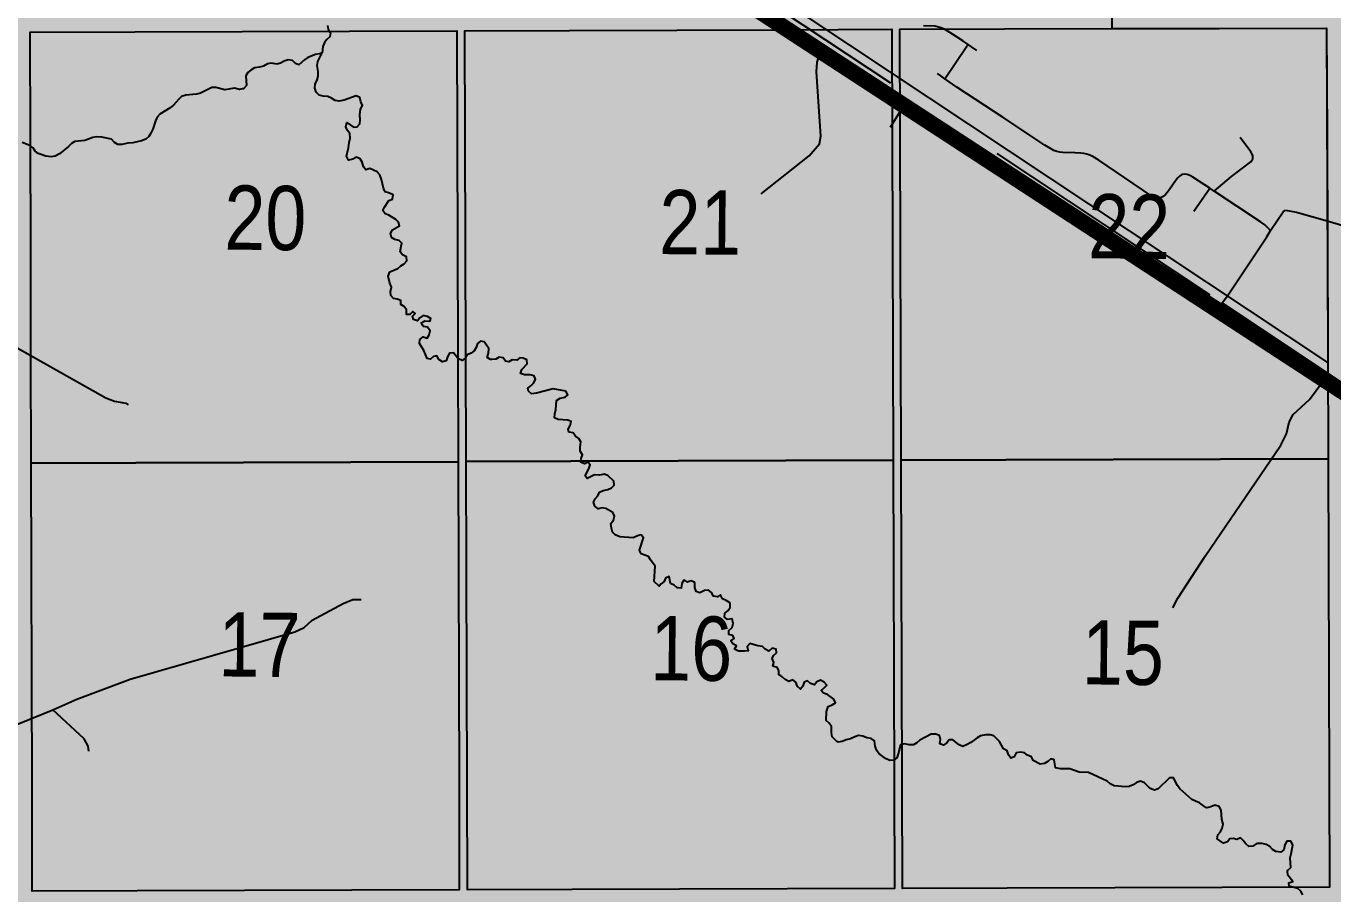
# Model space of a CAD drawing. Extents: x 513823 to 521440, y 6029490 to 6033352.
# Drawn here: x 518633 to 518795.4, y 6029986.6 to 6030094.5 of the extents above; entities that cross this region are included whole.
import ezdxf

# ---------------------------------------------------------------- set-up
doc = ezdxf.new("R2010")
doc.units = 0
doc.header["$LTSCALE"] = 5
doc.linetypes.add('DASHED2', pattern=[9.525, 6.35, -3.175])
for name, color, linetype, true_color in [('4', 7, 'Continuous', 0x8c8c8c), ('ROUTE-MAP-BACKGROUND-H', 7, 'Continuous', 0xf0ebff), ('Sections', 7, 'Continuous', 0x13f661)]:
    doc.layers.add(name, color=color, linetype=linetype, true_color=true_color)
for name, color, linetype in [('AS-TOWN-H', 254, 'Continuous'), ('RoadSeg', 57, 'DASHED2'), ('ROUTE-MAP-HWY', 2, 'Continuous'), ('T-WATER', 160, 'Continuous')]:
    doc.layers.add(name, color=color, linetype=linetype)
doc.styles.add('120', font='ARIALN.TTF', dxfattribs={"height": 13})

msp = doc.modelspace()

# ---------------------------------------------------------------- hatches: boundary and pattern name
at = {"layer": 'AS-TOWN-H'}
h = msp.add_hatch(color=50, dxfattribs=at)
h.dxf.hatch_style = 1
h.paths.add_polyline_path([(518610.249, 6030229.909), (518719.142, 6030230.223), (518719.09, 6030256.981), (518745.952, 6030257.101), (518746.126, 6030203.655), (518767.587, 6030203.628), (518767.771, 6030148.39), (518740.429, 6030148.306), (518740.572, 6030108.145), (518767.918, 6030108.245), (518767.969, 6030094.177), (518794.658, 6030094.239), (518794.798, 6030054.07), (518794.801, 6030052.693), (518720.491, 6030102.076), (518713.012, 6030107), (518709.629, 6030108.855), (518703.935, 6030111.828), (518633.344, 6030148.706), (518632.338, 6030149.231), (518632.31, 6030174.738), (518605.637, 6030174.653), (518605.574, 6030202.189), (518610.314, 6030202.2)])
at = {"layer": 'ROUTE-MAP-BACKGROUND-H'}
h = msp.add_hatch(color=256, dxfattribs=at)
h.dxf.hatch_style = 1
h.paths.add_polyline_path([(519556.633, 6029881.078), (518576.608, 6029875.664), (518575.923, 6030199.848), (518525.91, 6030199.804), (518524.729, 6030852.267), (519506.704, 6030857.03), (519512.062, 6030209.867), (519553.826, 6030210.196)])

# ---------------------------------------------------------------- linework, layer by layer
at = {"layer": '4', "flags": 128}
msp.add_lwpolyline([(518767.587, 6030203.628), (518767.771, 6030148.39), (518740.429, 6030148.306), (518740.572, 6030108.145), (518767.918, 6030108.245), (518767.969, 6030094.177), (518794.658, 6030094.239), (518794.798, 6030054.07), (518794.801, 6030052.693), (518720.491, 6030102.076), (518713.012, 6030107), (518709.629, 6030108.855), (518703.935, 6030111.828), (518633.344, 6030148.706), (518632.338, 6030149.231), (518632.31, 6030174.738), (518605.637, 6030174.653), (518605.574, 6030202.189), (518610.314, 6030202.2), (518610.249, 6030229.909)], dxfattribs=at)
at = {"layer": 'RoadSeg'}
for p, q in [((518731.341, 6030090.029), (518731.776, 6030091.297)), ((518731.776, 6030091.297), (518742.001, 6030084.498)), ((518741.431, 6030083.535), (518742.001, 6030084.498)), ((518742.001, 6030084.498), (518780.831, 6030058.687)), ((518740.432, 6030081.937), (518741.431, 6030083.535)), ((518778.159, 6030071.481), (518780.118, 6030074.335)), ((518780.656, 6030073.979), (518780.118, 6030074.335)), ((518780.831, 6030058.687), (518781.681, 6030060.076)), ((518781.681, 6030060.076), (518782.329, 6030060.967)), ((518780.831, 6030058.687), (518793.923, 6030050.002)), ((518793.344, 6030049.204), (518793.923, 6030050.002))]:
    msp.add_line(p, q, dxfattribs=at)
for points in [[(518703.154, 6030110.902), (518709.898, 6030107.376), (518710.772, 6030106.916), (518711.592, 6030106.468), (518712.323, 6030106.04), (518713.145, 6030105.533), (518713.994, 6030104.985), (518781.681, 6030060.076)], [(518702.306, 6030109.623), (518708.275, 6030106.338), (518709.107, 6030105.871), (518709.93, 6030105.406), (518710.754, 6030104.935), (518711.487, 6030104.506), (518712.275, 6030104.035), (518713.066, 6030103.553), (518714.018, 6030102.965), (518714.994, 6030102.362), (518716.038, 6030101.712), (518717.062, 6030101.06), (518731.776, 6030091.297)], [(518750.109, 6030092.197), (518749.444, 6030092.658), (518748.167, 6030093.507), (518747.16, 6030094.101), (518746.594, 6030094.326), (518745.967, 6030094.47), (518744.554, 6030094.545)], [(518747.215, 6030087.94), (518749.929, 6030091.993), (518750.06, 6030092.137), (518750.109, 6030092.197)], [(518751.177, 6030091.451), (518750.517, 6030091.919), (518750.109, 6030092.197)], [(518724.382, 6030073.646), (518730.342, 6030078.374), (518731.608, 6030079.839), (518731.807, 6030080.805), (518731.241, 6030088.797), (518731.341, 6030090.029)], [(518747.215, 6030087.94), (518746.682, 6030088.313), (518746.273, 6030088.608)], [(518780.118, 6030074.335), (518778.01, 6030075.728), (518777.657, 6030075.92), (518777.312, 6030076.052), (518776.974, 6030076.095), (518776.654, 6030076.028), (518776.362, 6030075.846), (518776.104, 6030075.585), (518775.867, 6030075.259), (518775.14, 6030074.181), (518774.885, 6030073.861), (518774.616, 6030073.568), (518774.325, 6030073.323), (518774.015, 6030073.162), (518773.693, 6030073.109), (518773.385, 6030073.156), (518773.1, 6030073.271), (518772.821, 6030073.436), (518766.329, 6030077.836), (518765.596, 6030078.29), (518765.221, 6030078.466), (518764.836, 6030078.589), (518764.458, 6030078.67), (518764.092, 6030078.719), (518763.353, 6030078.749), (518761.871, 6030078.766), (518761.503, 6030078.806), (518761.124, 6030078.886), (518760.743, 6030079.026), (518759.613, 6030079.685), (518754.452, 6030083.149), (518748.684, 6030086.903), (518747.215, 6030087.94)], [(518780.656, 6030073.979), (518782.821, 6030075.81), (518785.217, 6030077.638), (518785.485, 6030077.974), (518785.485, 6030078.407), (518785.252, 6030078.874), (518783.92, 6030080.638)], [(518787.691, 6030069.103), (518786.958, 6030069.792), (518786.453, 6030070.18), (518780.656, 6030073.979)], [(518794.725, 6030070.269), (518797.972, 6030069.35), (518806.297, 6030067.252), (518808.328, 6030067.019), (518809.061, 6030067.552), (518812.257, 6030073.413), (518813.023, 6030074.278)], [(518787.691, 6030069.103), (518789.273, 6030071.403), (518789.554, 6030071.626), (518790.913, 6030071.348), (518794.725, 6030070.269)], [(518782.329, 6030060.967), (518786.575, 6030067.311), (518787.212, 6030068.293), (518787.691, 6030069.103)], [(518781.681, 6030060.076), (518816.911, 6030036.584), (518818.007, 6030035.859), (518819.027, 6030035.186), (518820.018, 6030034.527), (518820.965, 6030033.903), (518821.928, 6030033.284), (518822.988, 6030032.653), (518824.17, 6030032.006), (518825.339, 6030031.397), (518826.548, 6030030.773), (518827.704, 6030030.176), (518829.018, 6030029.486), (518852.828, 6030017.037)], [(518589.555, 6030022.332), (518590.754, 6030022.732), (518591.786, 6030023.664), (518613.597, 6030052.368), (518614.695, 6030053.733), (518615.528, 6030054.399), (518617.293, 6030054.632), (518629.913, 6030054.665), (518631.911, 6030054.499), (518642.9, 6030048.272), (518643.998, 6030047.872), (518645.397, 6030047.639), (518645.697, 6030047.406)], [(518793.923, 6030050.002), (518816.625, 6030034.917), (518817.696, 6030034.215), (518818.691, 6030033.572), (518819.724, 6030032.923), (518820.854, 6030032.23), (518821.944, 6030031.584), (518823.08, 6030030.931), (518824.246, 6030030.267), (518825.518, 6030029.567), (518826.926, 6030028.818), (518852.141, 6030015.651), (518877.334, 6030002.479)], [(518775.529, 6030022.166), (518776.161, 6030023.398), (518779.558, 6030028.592), (518788.948, 6030042.411), (518789.681, 6030043.81), (518790.014, 6030045.242), (518790.513, 6030046.207), (518792.544, 6030048.072), (518793.344, 6030049.204)], [(518636.34, 6030009.512), (518639.303, 6030010.844), (518645.93, 6030013.308), (518666.408, 6030019.202), (518667.574, 6030019.735), (518668.573, 6030020.634), (518672.435, 6030022.732), (518673.601, 6030023.231), (518674.633, 6030023.231)], [(518606.571, 6030008.58), (518611.199, 6030004.85), (518615.095, 6030002.053), (518616.027, 6030001.521), (518617.559, 6030001.254), (518618.791, 6030001.487), (518622.054, 6030003.585), (518623.486, 6030004.284), (518636.34, 6030009.512)], [(518640.802, 6030004.351), (518640.702, 6030004.983), (518640.202, 6030005.882), (518636.34, 6030009.512)]]:
    msp.add_lwpolyline(points, dxfattribs=at)
at = {"layer": 'ROUTE-MAP-HWY', "const_width": 1.998, "flags": 128}
msp.add_lwpolyline([(518575.965, 6030176.241), (518702.751, 6030110.295), (518822.466, 6030032.203), (519039.53, 6029919.051), (519088.642, 6029878.311)], dxfattribs=at)
at = {"layer": 'Sections', "color": 8}
for points in [[(518646.658, 6030040.221), (518633.645, 6030040.18), (518633.612, 6030053.569), (518633.579, 6030066.958), (518633.546, 6030080.348), (518633.513, 6030093.737), (518646.522, 6030093.778), (518659.865, 6030093.82), (518673.209, 6030093.863), (518686.552, 6030093.905), (518686.59, 6030080.516), (518686.627, 6030067.127), (518686.665, 6030053.738), (518686.703, 6030040.348), (518673.355, 6030040.306), (518660.006, 6030040.264)], [(518700.72, 6030040.393), (518687.707, 6030040.352), (518687.669, 6030053.741), (518687.632, 6030067.13), (518687.594, 6030080.519), (518687.556, 6030093.908), (518700.565, 6030093.95), (518713.908, 6030093.992), (518727.261, 6030094.046), (518740.613, 6030094.1), (518740.647, 6030080.699), (518740.68, 6030067.298), (518740.722, 6030053.909), (518740.765, 6030040.52), (518727.417, 6030040.478), (518714.069, 6030040.435)], [(518754.783, 6030040.564), (518741.769, 6030040.523), (518741.727, 6030053.912), (518741.684, 6030067.302), (518741.651, 6030080.7), (518741.618, 6030094.099), (518754.626, 6030094.138), (518767.969, 6030094.177), (518781.313, 6030094.208), (518794.658, 6030094.239), (518794.712, 6030080.844), (518794.766, 6030067.449), (518794.798, 6030054.07), (518794.829, 6030040.692), (518781.48, 6030040.649), (518768.132, 6030040.607)], [(518646.797, 6029986.999), (518633.776, 6029986.958), (518633.744, 6030000.012), (518633.711, 6030013.402), (518633.678, 6030026.791), (518633.645, 6030040.18), (518646.658, 6030040.221), (518660.006, 6030040.264), (518673.355, 6030040.306), (518686.703, 6030040.348), (518686.74, 6030026.959), (518686.778, 6030013.57), (518686.816, 6030000.181), (518686.853, 6029987.126), (518673.503, 6029987.084), (518660.153, 6029987.042)], [(518700.878, 6029987.171), (518687.857, 6029987.13), (518687.82, 6030000.184), (518687.782, 6030013.573), (518687.745, 6030026.962), (518687.707, 6030040.352), (518700.72, 6030040.393), (518714.069, 6030040.435), (518727.417, 6030040.478), (518740.765, 6030040.52), (518740.807, 6030027.131), (518740.85, 6030013.742), (518740.892, 6030000.352), (518740.933, 6029987.298), (518727.584, 6029987.256), (518714.234, 6029987.213)], [(518754.959, 6029987.342), (518741.938, 6029987.301), (518741.896, 6030000.355), (518741.854, 6030013.745), (518741.812, 6030027.134), (518741.769, 6030040.523), (518754.783, 6030040.564), (518768.132, 6030040.607), (518781.48, 6030040.649), (518794.829, 6030040.692), (518794.876, 6030027.302), (518794.923, 6030013.913), (518794.971, 6030000.524), (518795.017, 6029987.469), (518781.666, 6029987.427), (518768.316, 6029987.385)]]:
    msp.add_lwpolyline(points, close=True, dxfattribs=at)
at = {"layer": 'T-WATER'}
for points in [[(518670.448, 6030094.56), (518670.57, 6030094.074), (518670.695, 6030093.88), (518670.846, 6030093.649), (518670.772, 6030093.153), (518670.392, 6030092.846), (518670.11, 6030092.456), (518669.896, 6030091.954), (518669.814, 6030091.163)], [(518669.814, 6030091.163), (518669.516, 6030091.035), (518668.991, 6030090.957), (518668.026, 6030090.584), (518667.62, 6030090.301), (518666.895, 6030089.673), (518666.489, 6030089.855), (518666.112, 6030090.233), (518665.561, 6030090.299), (518665.083, 6030090.151), (518664.639, 6030089.87), (518664.155, 6030089.744)], [(518679.134, 6030060.565), (518678.671, 6030060.645), (518678.36, 6030061.007), (518678.307, 6030061.502), (518678.43, 6030062.052), (518678.226, 6030062.544), (518677.99, 6030063.415), (518678.235, 6030063.955), (518679.21, 6030064.348), (518679.564, 6030064.705), (518679.999, 6030064.962), (518680.319, 6030065.323), (518680.283, 6030065.824), (518679.799, 6030066.057), (518679.504, 6030066.449), (518679.626, 6030067.129), (518679.694, 6030067.51), (518679.378, 6030067.851), (518678.832, 6030067.969), (518678.432, 6030068.22), (518678.289, 6030068.704), (518678.563, 6030069.164), (518679.427, 6030069.679), (518679.313, 6030070.137), (518678.966, 6030070.471), (518678.089, 6030070.972), (518677.616, 6030071.163), (518677.329, 6030071.568), (518677.548, 6030072.005), (518678.092, 6030072.794), (518678.567, 6030072.994), (518678.61, 6030073.509), (518678.166, 6030073.735), (518677.64, 6030073.909), (518677.414, 6030074.354), (518677.189, 6030075.441), (518676.985, 6030075.997), (518676.63, 6030076.361), (518675.731, 6030076.78), (518675.241, 6030076.618), (518674.929, 6030077.003), (518674.776, 6030077.559), (518674.523, 6030077.988), (518674.062, 6030078.186), (518673.599, 6030077.97), (518673.095, 6030077.848), (518672.827, 6030078.314), (518673.077, 6030079.35), (518673.153, 6030080.019), (518673.278, 6030080.571), (518673.256, 6030081.159), (518672.947, 6030081.52), (518672.758, 6030081.983), (518672.883, 6030082.5), (518673.686, 6030081.938), (518674.152, 6030081.984), (518674.479, 6030082.331), (518674.519, 6030082.822), (518674.477, 6030083.48), (518674.587, 6030084.149), (518674.838, 6030084.633), (518674.615, 6030085.082), (518674.48, 6030085.61), (518674.047, 6030085.837), (518672.559, 6030085.282), (518671.918, 6030085.175), (518671.423, 6030085.255), (518670.972, 6030085.538), (518670.513, 6030085.736), (518669.918, 6030085.773), (518669.437, 6030085.914), (518669.048, 6030086.262), (518668.878, 6030086.768), (518668.952, 6030087.261), (518669.194, 6030087.796), (518669.308, 6030088.282), (518669.319, 6030088.837), (518669.2, 6030089.579), (518669.248, 6030090.08), (518669.814, 6030091.163)], [(518664.155, 6030089.744), (518663.51, 6030089.9), (518663.016, 6030089.811), (518662.515, 6030089.51), (518662.031, 6030089.38), (518661.389, 6030089.308), (518660.95, 6030089.03), (518660.582, 6030088.71), (518660.321, 6030088.294), (518660.408, 6030087.123), (518660.043, 6030086.712), (518659.847, 6030086.68), (518659.547, 6030086.629), (518658.9, 6030086.773), (518657.716, 6030086.591), (518656.598, 6030086.854), (518656.099, 6030086.852), (518654.68, 6030086.137), (518654.196, 6030086.015), (518652.843, 6030085.905), (518652.323, 6030085.728), (518651.975, 6030085.415), (518651.318, 6030084.683), (518650.909, 6030084.35), (518649.627, 6030083.566), (518649.297, 6030083.179), (518649.07, 6030082.71), (518648.748, 6030081.681), (518648.514, 6030081.199), (518648.256, 6030080.782), (518647.877, 6030080.44), (518647.349, 6030080.23), (518646.276, 6030079.993), (518645.65, 6030079.929), (518644.898, 6030079.766), (518644.403, 6030079.765), (518643.972, 6030080.019), (518643.626, 6030080.426), (518642.43, 6030080.674), (518641.806, 6030080.718), (518641.31, 6030080.655), (518640.303, 6030080.28), (518639.05, 6030080.139), (518638.63, 6030079.889), (518638.268, 6030079.531), (518637.137, 6030078.605), (518636.618, 6030078.325), (518636.121, 6030078.26), (518635.461, 6030078.305), (518634.514, 6030078.643), (518634.149, 6030078.942), (518633.875, 6030079.378), (518633.515, 6030079.609), (518633.456, 6030079.646), (518632.511, 6030080.009)], [(518699.127, 6030045.577), (518698.678, 6030045.807), (518698.705, 6030046.305), (518698.843, 6030046.831), (518698.94, 6030047.965), (518699.404, 6030048.243), (518699.992, 6030048.36), (518700.339, 6030048.671), (518700.108, 6030049.104), (518698.528, 6030049.413), (518696.444, 6030048.848), (518695.81, 6030048.788), (518695.436, 6030049.092), (518695.348, 6030049.503), (518695.736, 6030049.776), (518696.081, 6030050.106), (518696.315, 6030050.543), (518696.162, 6030051.021), (518695.669, 6030051.162), (518694.951, 6030051.124), (518694.459, 6030051.313), (518694.608, 6030051.812), (518695.269, 6030052.509), (518695.241, 6030052.987), (518694.798, 6030053.215), (518694.391, 6030053.237), (518693.986, 6030052.956), (518693.438, 6030053.012), (518693.027, 6030052.749), (518692.573, 6030052.825), (518692.288, 6030053.24), (518691.806, 6030053.339), (518691.388, 6030053.076), (518690.886, 6030053.032), (518690.748, 6030053.067), (518690.332, 6030053.3), (518690.477, 6030053.834), (518690.502, 6030054.407), (518689.96, 6030055.228), (518689.476, 6030055.337), (518689.11, 6030055.044), (518688.955, 6030054.552), (518688.717, 6030054.121), (518688.337, 6030053.824), (518687.842, 6030053.642), (518687.638, 6030053.297), (518687.59, 6030053.213), (518687.208, 6030052.923), (518686.745, 6030053.118), (518686.633, 6030053.255), (518686.137, 6030053.86), (518685.639, 6030053.825), (518685.392, 6030053.395), (518685.227, 6030052.892), (518684.744, 6030052.75), (518684.295, 6030053.033), (518684.07, 6030053.493), (518683.631, 6030053.418), (518683.282, 6030053.089), (518682.836, 6030053.188), (518682.422, 6030054.173), (518681.897, 6030055.036), (518681.937, 6030055.54), (518682.338, 6030055.875), (518682.837, 6030055.721), (518683.107, 6030056.127), (518683.234, 6030056.622), (518682.916, 6030057.061), (518682.417, 6030057.15), (518682.287, 6030057.311), (518682.133, 6030057.579), (518682.125, 6030057.595), (518682.554, 6030057.84), (518683.091, 6030057.797), (518683.211, 6030057.844), (518683.326, 6030058.16), (518682.884, 6030058.393), (518682.366, 6030058.503), (518681.949, 6030058.235), (518681.635, 6030057.862), (518681.172, 6030058.016), (518681.012, 6030058.444), (518681.378, 6030058.748), (518681.067, 6030059.002), (518680.721, 6030058.658), (518680.297, 6030058.623), (518680.288, 6030059.217), (518680.015, 6030059.625), (518679.59, 6030059.88), (518679.594, 6030060.378), (518679.134, 6030060.565)], [(518720.19, 6030020.73), (518719.808, 6030021.019), (518719.85, 6030021.519), (518720.275, 6030021.831), (518720.529, 6030022.237), (518720.512, 6030022.75), (518720.449, 6030022.857), (518720.028, 6030023.104), (518719.544, 6030023.289), (518719.33, 6030023.782), (518718.923, 6030023.535), (518718.456, 6030023.644), (518718.203, 6030024.073), (518717.818, 6030024.363), (518717.319, 6030024.349), (518716.751, 6030024.034), (518716.283, 6030024.208), (518716.123, 6030024.69), (518716.134, 6030025.255), (518716.086, 6030025.373), (518715.617, 6030025.528), (518715.203, 6030025.363), (518714.776, 6030025.619), (518714.507, 6030025.223), (518714.442, 6030024.615), (518714.089, 6030024.652), (518713.946, 6030024.667), (518713.549, 6030024.98), (518713.104, 6030025.211), (518712.934, 6030026.069), (518712.466, 6030025.886), (518712.294, 6030025.462), (518711.925, 6030025.156), (518711.679, 6030024.873), (518711.084, 6030025.461), (518711.212, 6030027.359), (518710.604, 6030028.135), (518710.362, 6030028.574), (518709.46, 6030028.889), (518709.247, 6030029.356), (518709.747, 6030030.87), (518709.455, 6030031.272), (518708.989, 6030031.13), (518708.478, 6030030.885), (518706.791, 6030031.008), (518706.228, 6030031.252), (518705.89, 6030031.601), (518705.757, 6030032.082), (518705.69, 6030032.645), (518706.002, 6030033.087), (518706.144, 6030033.567), (518705.922, 6030034.048), (518705.076, 6030034.537), (518704.602, 6030034.59), (518704.1, 6030034.504), (518703.708, 6030034.798), (518703.539, 6030035.309), (518703.75, 6030035.74), (518704.054, 6030036.113), (518704.291, 6030036.54), (518704.742, 6030036.754), (518705.292, 6030036.891), (518705.759, 6030037.104), (518706.101, 6030037.435), (518706.063, 6030037.934), (518705.361, 6030038.602), (518704.897, 6030038.788), (518704.294, 6030038.678), (518703.669, 6030038.703), (518702.748, 6030038.25), (518702.476, 6030038.587), (518702.94, 6030039.463), (518703.113, 6030039.956), (518702.844, 6030040.297), (518702.398, 6030040.065), (518701.958, 6030040.273), (518701.971, 6030040.422), (518702.01, 6030040.744), (518702.171, 6030041.218), (518701.883, 6030041.639), (518701.856, 6030042.134), (518701.941, 6030042.808), (518701.687, 6030043.225), (518701.306, 6030043.527), (518701.02, 6030043.922), (518700.46, 6030044.012), (518700.376, 6030044.377), (518700.613, 6030044.83), (518700.755, 6030045.327), (518700.32, 6030045.513), (518699.127, 6030045.577)], [(518740.849, 6030003.229), (518740.344, 6030003.2), (518739.815, 6030003.446), (518738.994, 6030004.072), (518738.707, 6030004.481), (518738.534, 6030004.963), (518738.444, 6030005.639), (518738.054, 6030005.939), (518737.493, 6030006.031), (518737.011, 6030006.226), (518736.47, 6030006.326), (518736.002, 6030006.157), (518735.494, 6030005.884), (518734.933, 6030005.776), (518734.427, 6030005.581), (518733.934, 6030005.472), (518733.786, 6030005.542), (518733.188, 6030006.149), (518733.101, 6030006.659), (518733.105, 6030007.441), (518732.807, 6030007.843), (518732.461, 6030008.179), (518732.482, 6030009.291), (518732.706, 6030009.894), (518733.181, 6030010.1), (518733.607, 6030010.371), (518733.405, 6030010.81), (518732.628, 6030011.413), (518732.118, 6030011.552), (518731.834, 6030011.914), (518732.206, 6030012.22), (518732.522, 6030012.56), (518732.188, 6030012.928), (518731.764, 6030013.171), (518731.303, 6030012.984), (518730.983, 6030012.611), (518730.506, 6030012.76), (518730.138, 6030013.085), (518729.717, 6030012.957), (518729.563, 6030012.445), (518729.252, 6030012.081), (518728.873, 6030012.405), (518728.676, 6030012.929), (518728.29, 6030013.219), (518727.803, 6030013.021), (518727.361, 6030013.253), (518726.985, 6030013.603), (518726.804, 6030013.721), (518726.579, 6030013.869), (518726.571, 6030014.376), (518726.345, 6030014.75), (518725.835, 6030014.932), (518725.925, 6030015.4), (518725.741, 6030015.89), (518725.895, 6030016.27), (518726.272, 6030016.597), (518726.234, 6030017.045), (518725.742, 6030017.153), (518725.323, 6030016.799), (518724.882, 6030017.033), (518724.538, 6030017.374), (518723.944, 6030017.44), (518722.944, 6030017.746), (518722.64, 6030017.387), (518722.754, 6030016.839), (518722.287, 6030016.772), (518721.606, 6030016.781), (518721.453, 6030016.815), (518721.045, 6030017.044), (518721.305, 6030017.448), (518720.869, 6030017.706), (518720.616, 6030018.092), (518721.031, 6030018.349), (518720.851, 6030018.735), (518720.34, 6030018.876), (518720.344, 6030019.377), (518720.749, 6030019.751), (518720.876, 6030020.235), (518720.768, 6030020.791), (518720.724, 6030020.829), (518720.19, 6030020.73)], [(518745.52, 6030006.461), (518744.087, 6030005.721), (518743.725, 6030005.397), (518743.29, 6030005.148), (518742.774, 6030005.157), (518742.189, 6030005.286), (518741.847, 6030005.186), (518741.698, 6030005.142), (518741.409, 6030004.037), (518741.218, 6030003.552), (518740.849, 6030003.229)], [(518788.943, 6029991.8), (518788.346, 6029991.875), (518787.929, 6029992.149), (518787.575, 6029992.491), (518787.149, 6029992.753), (518786.643, 6029992.881), (518786.069, 6029992.877), (518785.911, 6029992.828), (518785.49, 6029992.543), (518784.99, 6029992.513), (518784.596, 6029992.837), (518784.298, 6029993.254), (518783.955, 6029993.574), (518783.477, 6029993.39), (518783.019, 6029993.507), (518782.623, 6029993.478), (518782.326, 6029993.085), (518781.85, 6029992.91), (518781.759, 6029992.979), (518781.044, 6029993.474), (518781.136, 6029993.952), (518781.444, 6029994.323), (518781.66, 6029994.773), (518781.778, 6029995.284), (518781.633, 6029995.89), (518781.541, 6029997.023), (518781.318, 6029997.479), (518780.751, 6029997.659), (518780.268, 6029997.421), (518779.767, 6029997.333), (518779.644, 6029997.357), (518778.857, 6029997.957), (518778.337, 6029998.13), (518777.881, 6029998.357), (518776.392, 6029999.696), (518776.114, 6030000.102), (518775.639, 6030001.047), (518775.145, 6030001.057), (518773.736, 6029999.692), (518773.258, 6029999.53), (518772.724, 6029999.728), (518772.005, 6030000.435), (518771.501, 6030000.641), (518771.012, 6030000.466), (518770.609, 6030000.156), (518770.118, 6029999.971), (518769.618, 6029999.946), (518768.268, 6030000.032), (518768.238, 6030000.046), (518767.735, 6030000.291), (518767.378, 6030000.614), (518765.045, 6030001.704), (518763.899, 6030001.77), (518762.746, 6030002.147), (518761.58, 6030002.153), (518760.966, 6030002.293), (518760.779, 6030003.297), (518760.358, 6030003.427), (518760.015, 6030003.091), (518759.605, 6030002.821), (518759.036, 6030002.726), (518758.173, 6030003.209), (518757.964, 6030003.674), (518757.476, 6030003.86), (518757.115, 6030004.162), (518756.624, 6030004.252), (518756.069, 6030004.172), (518755.824, 6030003.671), (518755.383, 6030003.498), (518755.119, 6030003.911), (518754.953, 6030004.383), (518754.477, 6030004.638), (518753.977, 6030005.55), (518753.309, 6030006.26), (518752.832, 6030006.407), (518752.31, 6030006.409), (518751.632, 6030006.252), (518751.202, 6030006.007), (518750.427, 6030005.424), (518749.972, 6030005.17), (518749.448, 6030004.957), (518748.994, 6030005.162), (518748.21, 6030005.785), (518747.728, 6030005.77), (518747.429, 6030005.385), (518747.04, 6030005.087), (518746.57, 6030005.254), (518746.672, 6030005.826), (518746.546, 6030006.311), (518746.063, 6030006.475), (518745.52, 6030006.461)], [(518791.699, 6029986.522), (518791.429, 6029986.949), (518791.057, 6029987.282), (518790.303, 6029987.479), (518789.978, 6029987.564), (518789.955, 6029987.988), (518790.459, 6029988.166), (518789.835, 6029988.942), (518789.79, 6029989.453), (518789.835, 6029989.565), (518790.2, 6029989.884), (518790.102, 6029991.084), (518790.251, 6029991.599), (518790.456, 6029992.718), (518790.212, 6029993.163), (518789.695, 6029993.172), (518789.466, 6029992.698), (518789.333, 6029992.09), (518788.943, 6029991.8)]]:
    msp.add_lwpolyline(points, dxfattribs=at)

# ---------------------------------------------------------------- texts
at = {"layer": 'RoadSeg', "style": '120'}
for s, height, rotation, p in [('20', 7.9864, 359.45036, (518657.62, 6030066.715)), ('21', 7.9864, 359.45036, (518711.683, 6030066.154)), ('22', 7.9864, 359.45036, (518764.987, 6030065.643)), ('62-19-5', 39.9322, 359.95761, (518608.013, 6030022.281)), ('17', 7.9864, 359.45036, (518656.882, 6030013.659)), ('16', 7.9864, 359.45036, (518710.561, 6030013.186)), ('15', 7.9864, 359.45036, (518764.223, 6030012.671))]:
    msp.add_text(s, height=height, rotation=rotation, dxfattribs=at).set_placement(p)

doc.saveas('drawing.dxf')
